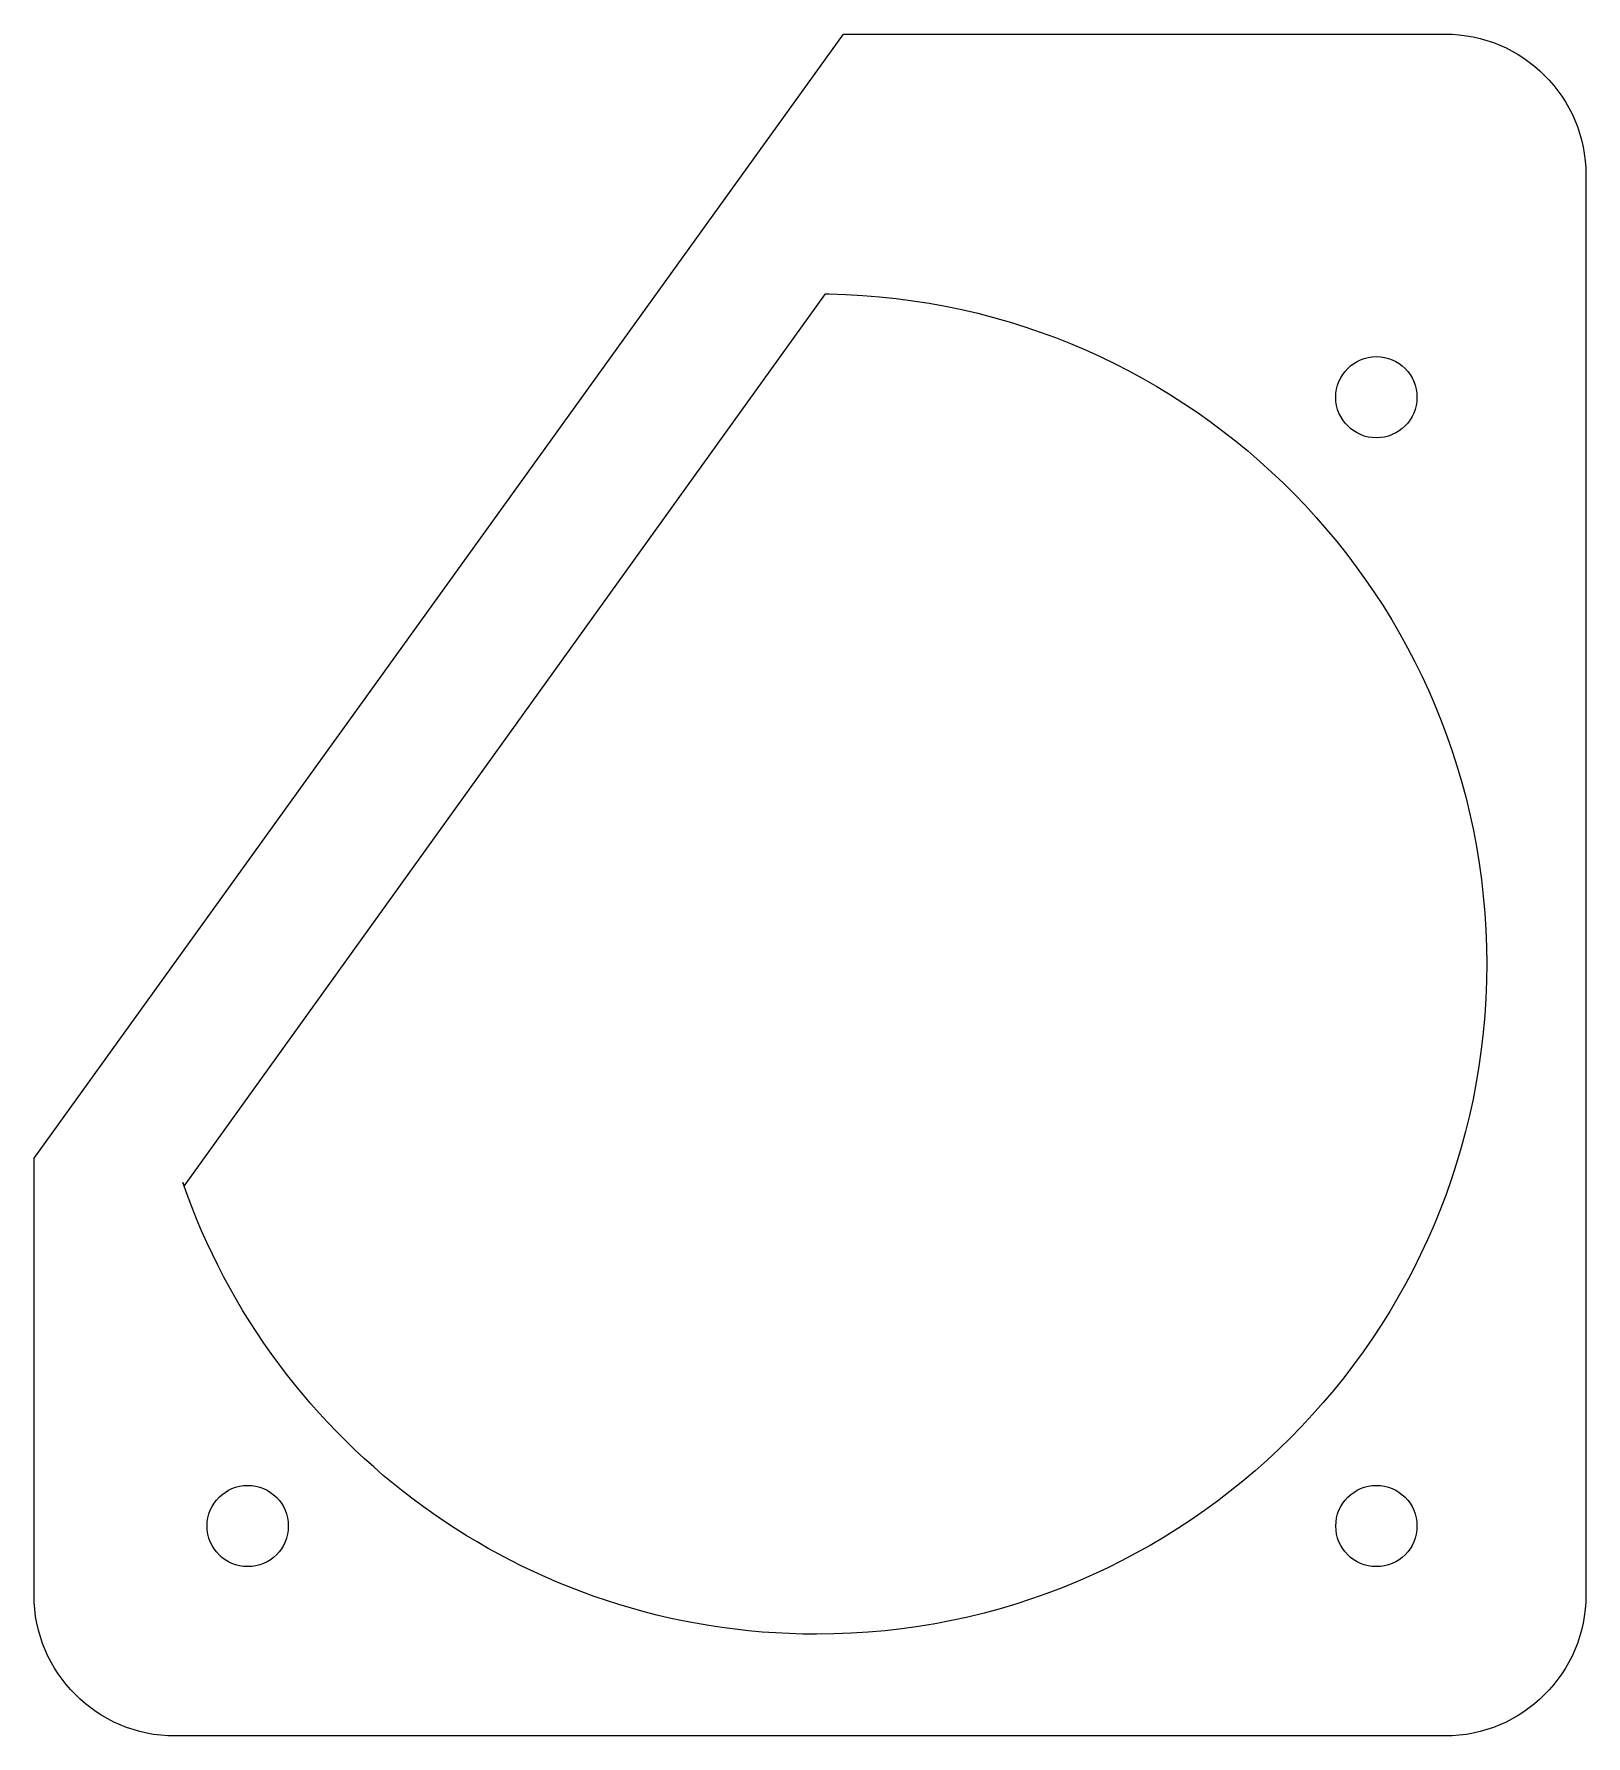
# Model space of a CAD drawing. Header units: inches. Extents: x -25 to 255, y 104 to 224.
# Drawn here: x 28.89 to 72.89, y 115.13 to 163.38 of the extents above; entities that cross this region are included whole.
import ezdxf

# ---------------------------------------------------------------- set-up
doc = ezdxf.new("R2010")
doc.units = ezdxf.units.IN
doc.header["$MEASUREMENT"] = 0

# ---------------------------------------------------------------- blocks, each defined once
blk = doc.blocks.new('block 13')
at = {"color": 1, "lineweight": 25}
blk.add_open_spline([(65.798, 153.086), (65.798, 152.45), (66.314, 151.936), (66.95, 151.936), (67.585, 151.936), (68.1, 152.45), (68.1, 153.086), (68.1, 153.722), (67.585, 154.238), (66.95, 154.238), (66.314, 154.238), (65.798, 153.722), (65.798, 153.086)], degree=3, knots=[0, 0, 0, 0, 1, 1, 1, 2, 2, 2, 3, 3, 3, 4, 4, 4, 4], dxfattribs=at)
blk = doc.blocks.new('block 12')
blk.add_blockref('block 13', (0, 0))
blk = doc.blocks.new('block 15')
at = {"color": 1, "lineweight": 25}
blk.add_open_spline([(65.799, 121.085), (65.799, 120.449), (66.314, 119.934), (66.95, 119.934), (67.585, 119.934), (68.1, 120.449), (68.1, 121.085), (68.1, 121.721), (67.585, 122.236), (66.95, 122.236), (66.314, 122.236), (65.799, 121.721), (65.799, 121.085)], degree=3, knots=[0, 0, 0, 0, 1, 1, 1, 2, 2, 2, 3, 3, 3, 4, 4, 4, 4], dxfattribs=at)
blk = doc.blocks.new('block 14')
blk.add_blockref('block 15', (0, 0))
blk = doc.blocks.new('block 17')
at = {"color": 1, "lineweight": 25}
blk.add_open_spline([(33.798, 121.085), (33.798, 120.449), (34.314, 119.934), (34.95, 119.934), (35.585, 119.934), (36.1, 120.449), (36.1, 121.085), (36.1, 121.721), (35.585, 122.236), (34.95, 122.236), (34.314, 122.236), (33.798, 121.721), (33.798, 121.085)], degree=3, knots=[0, 0, 0, 0, 1, 1, 1, 2, 2, 2, 3, 3, 3, 4, 4, 4, 4], dxfattribs=at)
blk = doc.blocks.new('block 16')
blk.add_blockref('block 17', (0, 0))
blk = doc.blocks.new('block 23')
at = {"color": 7, "lineweight": 25}
blk.add_open_spline([(33.109, 130.828), (35.676, 123.373), (42.752, 118.018), (51.077, 118.018), (61.571, 118.018), (70.077, 126.525), (70.077, 137.019), (70.077, 147.396), (61.758, 155.831), (51.425, 156.016), (51.425, 156.016), (51.335, 156.015), (51.335, 156.015), (51.335, 156.015), (33.15, 130.717), (33.15, 130.717), (33.15, 130.717), (33.109, 130.828), (33.109, 130.828)], degree=3, knots=[0, 0, 0, 0, 1, 1, 1, 2, 2, 2, 3, 3, 3, 4, 4, 4, 5, 5, 5, 6, 6, 6, 6], dxfattribs=at)
blk = doc.blocks.new('block 26')
at = {"color": 7, "lineweight": 25}
blk.add_open_spline([(72.891, 119.133), (72.891, 119.133), (72.891, 159.385), (72.891, 159.385), (72.891, 161.594), (71.101, 163.384), (68.891, 163.384), (68.891, 163.384), (51.841, 163.384), (51.841, 163.384), (51.841, 163.384), (28.891, 131.512), (28.891, 131.512), (28.891, 131.512), (28.891, 119.133), (28.891, 119.133), (28.891, 116.924), (30.681, 115.133), (32.891, 115.133), (32.891, 115.133), (68.891, 115.133), (68.891, 115.133), (71.101, 115.133), (72.891, 116.924), (72.891, 119.133)], degree=3, knots=[0, 0, 0, 0, 1, 1, 1, 2, 2, 2, 3, 3, 3, 4, 4, 4, 5, 5, 5, 6, 6, 6, 7, 7, 7, 8, 8, 8, 8], dxfattribs=at)

msp = doc.modelspace()

# ---------------------------------------------------------------- block references
for name in ['block 26', 'block 23', 'block 12', 'block 16', 'block 14']:
    msp.add_blockref(name, (0, 0))

doc.saveas('drawing.dxf')
